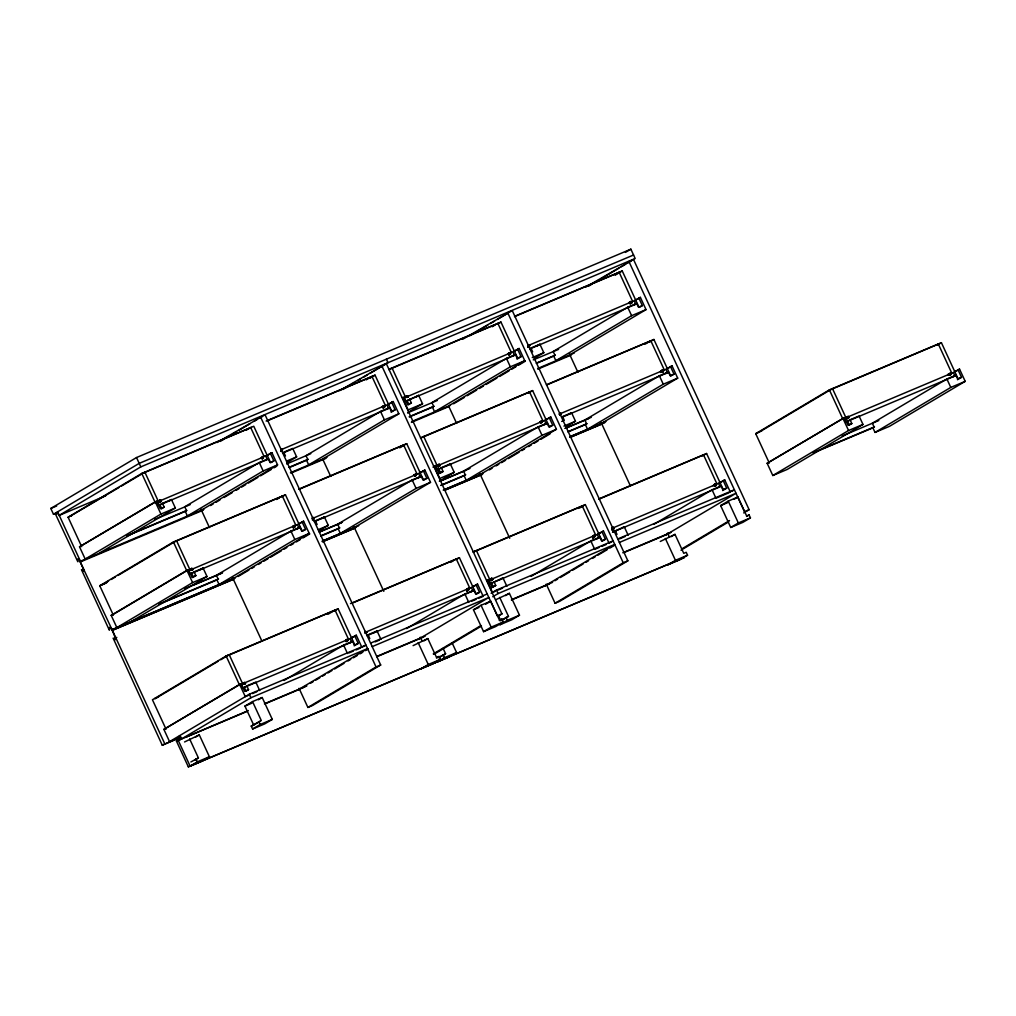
<?xml version="1.0" encoding="UTF-8"?>
<svg xmlns="http://www.w3.org/2000/svg" width="1016" height="1016" viewBox="0 0 1016 1016"><rect width="100%" height="100%" fill="white"/><g stroke="black" fill="none" stroke-linecap="round" stroke-linejoin="round"><path stroke-width="1.5" d="M159.347 502.514C163.627 500.964 158.204 498.361 159.525 502.387M191.91 568.439C188.239 570.598 195.199 570.052 191.681 568.452C190.005 568.973 192.189 571.424 192.786 569.697M159.41 500.863L156.794 501.968L158.407 505.46L267.322 459.562L265.709 456.057C260.845 455.435 262.217 460.858 263.233 457.365C261.417 455.155 260.985 460.629 263.36 457.848M245.491 683.476L244.107 684.301L244.373 682.473L245.478 683.717L243.891 683.793M293.421 526.682C297.015 527.736 292.316 523.177 293.408 527.825M347.612 640.855L346.253 640.918L346.38 639.47L347.713 640.398L346.227 641.668L345.872 640.372L243.434 683.349L244.818 682.523M406.946 397.561C411.112 394.653 403.301 397.192 408.33 396.748M438.379 466.725C437.274 462.077 441.985 466.636 438.379 465.582M510.451 354.114C505.549 355.105 513.448 350.812 508.749 355.244M490.169 579.12L491.198 580.568L492.671 579.298L491.338 578.371L491.401 579.984L492.658 579.539M540.83 423.012C544.995 420.091 537.185 422.643 542.214 422.186M593.103 537.794C592.595 534.441 597.167 535.864 592.899 537.87M280.683 449.504C281.876 447.205 283.731 451.587 280.708 451.345M280.975 451.002L282.346 449.478M413.931 475.069C416.649 478.409 416.408 472.313 414.566 475.196L312.42 518.49C315.404 520.23 312.801 515.645 312.522 519.735M384.632 406.87L383.197 407.924L383.642 405.714L384.581 407.099L383.083 407.124M366.7 632.028C362.877 635.089 369.125 631.469 365.354 631.482C364.261 632.282 366.077 634.06 366.712 632.739M528.041 347.015C527.088 342.189 531.508 347.574 527.863 345.694L630.085 302.476C631 299.453 632.955 304.813 630.263 302.946M466.839 589.115C470.853 591.617 466.801 585.711 467.271 590.817M561.264 414.299L559.88 415.125L560.045 413.182L561.264 414.299L559.714 414.553M714.616 485.496C717.309 487.375 715.353 482.016 714.438 485.026L612.216 528.244C615.785 529.895 611.53 524.929 612.242 529.717M663.308 371.64C661.581 374.587 661.137 368.427 663.296 370.51C663.943 372.796 661.746 371.361 660.883 370.916M848.22 416.471L847.09 417.538L848.703 417.741L848.22 416.471L846.836 417.284L846.849 418.998M949.592 375.247C953.719 372.046 946.048 374.942 950.976 374.421M408.305 396.977L406.718 397.053M542.188 422.427L540.601 422.504M312.407 517.804L313.728 517.589M950.925 374.65L948.385 374.129M57.887 512.432L53.492 514.287L50.8 508.457L136.512 457.543L630.873 249.174L635.178 258.509L140.818 466.877L58.979 515.493L57.366 511.988M53.492 514.287L139.205 463.372L633.565 255.003M55.537 514.236L58.026 512.75L80.391 561.162L79.312 559.956A1.613 0.8 67.1 0 0 77.94 558.902A1.613 0.8 67.1 0 0 77.927 560.769L77.813 561.734L55.537 514.236L58.433 513.016M81.699 546.659L68.085 517.22L141.77 473.456L253.771 426.25L270.624 462.699M71.298 515.582L70.46 516.077L118.847 487.604M142.481 473.291L141.656 473.786L251.397 427.393M72.009 515.43L68.085 517.22M121.552 485.991L143.205 473.139M144.031 472.643L144.856 472.148L158.331 501.307M216.954 442.57L265.074 414.795L380.683 664.997L312.534 705.485L307.899 707.441L299.047 688.302M220.218 441.427L224.295 439.014M227.013 437.388L229.73 435.775M232.448 434.162L236.525 431.736M239.243 430.124L250.114 423.672M254.191 421.246L256.908 419.633M259.639 418.02L262.357 416.408M246.316 430.136L249.022 428.536M249.86 428.041L250.685 427.546L264.16 456.705M339.585 390.652L386.347 363.677L501.955 613.88L497.865 616.318M342.862 389.509L353.898 382.943M357.81 380.632L360.718 378.892M363.245 377.393L367.538 374.84M370.04 373.367L387.998 362.687L386.385 359.194M175.362 507.987L160.934 514.071L85.192 559.067L79.527 546.824L155.283 501.828L156.82 501.167L160.325 508.749L164.186 507.124L162.446 503.339L171.45 499.542L175.362 507.987L99.606 552.996M156.82 501.167L79.527 546.824M158.864 500.736L160.236 499.91M160.464 499.974L159.08 500.786L161.011 500.456M159.296 500.901L160.68 500.075M159.487 501.066L261.633 457.772M159.537 501.231L161.1 500.685M159.766 501.752L161.138 500.926M158.699 502.539L161.125 501.167M158.915 502.59L161.036 501.383M366.243 379.832L370.294 377.419M371.132 376.923L371.958 376.428L385.432 405.6M372.669 376.276L267.284 420.84M369.595 378.371L375.044 375.133L391.897 411.582M159.728 504.939L162.446 503.339M391.211 368.465L392.036 367.97L405.511 397.129M168.745 501.142L171.45 499.542M161.481 508.737L164.186 507.124M80.251 561.988L112.065 629.691L110.973 628.485A1.613 0.8 67.1 0 0 109.614 627.431A1.613 0.8 67.1 0 0 109.588 629.298L109.36 630.237L81.471 569.659L82.233 570.103A1.613 0.8 67.1 0 0 83.604 571.144A1.613 0.8 67.1 0 0 83.617 569.278L80.251 561.988L203.327 510.121M261.303 457.708L262.687 456.882M261.518 457.822L262.903 456.997M261.849 458.191L263.233 457.365M261.938 458.419L263.322 457.606M266.319 455.727L271.92 452.666L277.584 464.909L201.828 509.905M462.775 339.204L512.255 310.604L627.863 560.819L559.714 601.294L555.079 603.25L546.24 584.111M266.51 455.879L271.92 452.666M261.963 458.902L263.347 458.076M470.129 335.636L474.205 333.21M476.923 331.597L487.794 325.133M490.512 323.52L494.589 321.094M497.307 319.481L508.178 313.03M270.37 453.314L273.875 460.896L270.015 462.521L268.262 458.724L259.258 462.534L184.747 506.793L186.499 510.578L185.255 511.315L187.401 515.988L263.157 470.98L277.584 464.909M280.683 449.885L384.289 405.968M280.848 450.075L282.232 449.25M281.026 450.533L282.41 449.72M281.026 450.774L282.41 449.961M280.861 451.193L282.359 450.177M265.557 460.337L268.262 458.724M492.15 326.758L494.856 325.158M498.589 323.202L388.836 369.608M498.234 323.685L500.952 322.059L517.804 358.508M271.17 462.496L273.875 460.896M625.424 252.4L630.873 249.174M203.987 509.067L79.985 561.404M210.515 505.549L213.22 503.936M215.925 502.336L219.989 499.923M224.041 497.51L232.169 492.684M236.22 490.271L238.925 488.671M241.63 487.058L245.694 484.657M248.399 483.045L257.861 477.418M260.566 475.818L271.386 469.379M274.104 467.779L276.809 466.166M287.16 462.509L296.634 456.882L292.722 448.424L283.718 452.222L285.471 456.006M382.257 406.527L383.87 405.74M382.486 406.565L384.086 405.829M382.969 406.87L384.454 406.159M383.184 407.213L384.569 406.387M387.591 404.609L393.192 401.549L398.856 413.791L323.101 458.788M585.406 287.274L633.527 259.486L749.135 509.702L743.687 512.94M383.248 407.454L384.632 406.629M387.782 404.762L393.192 401.549M383.083 408.115L384.467 407.289M588.683 286.131L591.541 284.429M594.119 282.905L598.361 280.378M600.913 278.867L618.82 268.224M621.297 266.751L625.64 264.173M628.091 262.725L631.088 260.934M391.655 402.196L395.148 409.778L391.287 411.404L389.534 407.619L380.53 411.416L306.019 455.676L307.772 459.461L306.527 460.21L308.686 464.871L384.429 419.875L398.856 413.791M405.613 396.634L407.429 395.732M405.816 396.558L407.645 395.783M407.861 395.897L403.974 397.777L405.587 401.282L514.502 355.371L512.889 351.879L508.483 353.517L509.867 352.704M408.191 396.265L406.273 396.608M386.829 409.219L389.534 407.619M406.908 397.32L408.292 396.507M614.782 274.841L617.487 273.228M618.312 272.745L619.138 272.25L632.612 301.409M619.862 272.085L514.464 316.649M615.404 274.993L622.236 270.942L639.077 307.404M406.908 400.761L418.63 395.351L422.542 403.809L407.657 412.648M415.925 396.964L418.63 395.351M391.096 412.191L395.148 409.778M113.36 615.201L99.758 585.749L173.431 541.985L285.445 494.779L302.285 531.228M174.155 541.82L173.317 542.315L283.07 495.922L282.232 496.418M102.845 584.454L103.67 583.959L102.133 584.606L107.315 582.282M105.854 582.663L108.56 581.05M111.265 579.45L115.329 577.037M118.034 575.424L174.866 541.668M175.692 541.172L176.53 540.677L190.005 569.849M408.051 404.914L411.378 402.946L409.626 399.148M508.267 353.466L509.638 352.641M508.699 353.632L510.083 352.819M510.134 354.419L508.94 353.974L510.413 353.187M509.13 354.241L510.502 353.416M513.499 351.536L519.1 348.475L524.764 360.718L449.009 405.727M509.168 354.482L510.54 353.657M515.048 350.888L519.1 348.475M509.143 354.724L510.527 353.898M517.563 349.123L521.056 356.705L517.195 358.343L515.442 354.546L506.438 358.343L431.927 402.603L433.68 406.4L432.435 407.137L434.594 411.798L510.35 366.801L524.764 360.718M527.672 345.554L529.057 344.729M528.028 345.885L529.412 345.059M528.142 346.113L529.526 345.288M528.206 346.354L529.59 345.529M528.206 346.596L529.59 345.77M528.155 346.824L529.539 345.999M512.737 356.159L515.442 354.546M527.888 347.167L529.425 346.189M276.631 499.478L279.337 497.865M281.521 496.57L282.346 496.075L295.821 525.234M282.715 496.392L285.445 494.779M537.197 345.846L539.902 344.233L543.814 352.692L534.352 358.318M517.004 359.118L521.056 356.705M450.24 405.346L411.556 421.577M453.644 403.771L464.464 397.345M467.17 395.732L476.644 390.106M479.349 388.506L483.4 386.093M486.105 384.48L496.926 378.054M499.631 376.453L509.105 370.827M511.81 369.214L515.874 366.801M518.579 365.201L525.336 361.188M629.221 302.387L630.606 301.561M630.822 301.523L629.437 302.349L631.635 301.981M629.666 302.374L631.266 301.65M630.085 302.616L631.469 301.79M631.812 302.692L630.428 303.505L631.749 302.209M634.771 300.418L640.372 297.358L646.036 309.613L570.281 354.609M630.428 303.263L631.812 302.451M634.962 300.571L640.372 297.358M630.111 304.089L631.761 302.92M638.835 298.018L642.341 305.6L638.467 307.226L636.727 303.428L627.71 307.226L553.199 351.485L554.952 355.283L553.707 356.019L555.866 360.693L631.622 315.684L646.036 309.613M207.023 576.529L192.608 582.6L116.853 627.596L111.189 615.353L186.944 570.357L188.493 569.697L191.999 577.279L195.859 575.653L194.107 571.868L203.111 568.071L207.023 576.529L131.267 621.525M114.097 613.893L188.493 569.697M634.009 305.041L636.727 303.428M190.297 569.278L191.681 568.452M190.754 569.316L192.138 568.503M190.957 569.43L192.341 568.617M191.148 569.595L293.306 526.301M191.3 569.798L192.672 568.985M191.389 570.04L192.773 569.214M191.427 570.281L192.811 569.455M399.263 447.561L401.968 445.948M402.793 445.452L403.619 444.957L417.093 474.129M403.504 445.3L404.343 444.805L298.958 489.369M399.898 447.713L406.718 443.662L423.558 480.111M191.402 573.469L194.107 571.868M639.635 307.2L642.341 305.6M421.335 437.642L420.51 438.137L530.25 391.731L529.425 392.227M422.885 436.994L423.71 436.499L437.185 465.658M200.406 569.671L203.111 568.071M192.545 577.621L195.859 575.653M181.077 737.26L162.255 745.198L113.144 638.188L113.906 638.632A1.613 0.8 67.1 0 0 115.265 639.686A1.613 0.8 67.1 0 0 115.291 637.807L112.332 630.276L233.959 579.006M292.976 526.237L294.348 525.412M294.564 525.526L293.18 526.351L294.894 525.894M293.37 526.517L297.37 524.586L298.983 528.091L190.068 573.989L188.455 570.497L191.084 569.392M297.98 524.256L303.581 521.195L309.245 533.438L233.489 578.434M293.611 526.948L294.996 526.136M299.529 523.596L303.581 521.195M293.649 527.19L295.034 526.377M293.548 527.647L295.008 526.618M293.243 527.964L294.792 527.012M312.153 518.262L313.538 517.449M302.044 521.843L305.549 529.425L301.689 531.05L299.936 527.266L290.919 531.063L216.408 575.323L218.161 579.107L216.916 579.857L219.075 584.518L294.831 539.521L309.245 533.438M312.509 518.605L313.893 517.779M312.636 518.82L314.007 518.008M312.687 519.062L314.071 518.249M312.699 519.303L314.071 518.49M297.218 528.866L299.936 527.266M312.369 519.887L314.02 518.719M528.701 392.392L529.539 391.897L543.014 421.056M528.536 393.027L532.625 390.589L549.466 427.038M321.678 518.566L324.396 516.954L328.295 525.412L318.834 531.038M302.844 531.025L305.549 529.425M238.125 576.491L248.945 570.052M251.651 568.452L254.356 566.839M258.42 564.426L261.125 562.826M263.83 561.213L267.881 558.813M270.586 557.2L281.419 550.774M284.124 549.161L286.829 547.56M290.881 545.148L293.586 543.535M296.291 541.934L300.355 539.521M303.06 537.909L309.816 533.895M413.702 475.094L415.303 474.243M414.147 475.094L415.531 474.269M414.376 475.183L415.76 474.358M414.566 475.323L418.643 473.469L420.256 476.974L314.249 521.653M416.115 474.701L414.909 475.983L416.293 475.158M414.845 475.742L416.23 474.916M419.252 473.139L424.866 470.078L430.517 482.321L354.762 527.329M419.443 473.291L424.866 470.078M432.968 467.119L435.674 465.519L439.179 473.1L443.04 471.475L441.287 467.678L450.304 463.88L454.203 472.338L439.331 481.178M423.316 470.725L426.822 478.307L422.961 479.933L421.208 476.148L412.191 479.946L337.68 524.205L339.433 528.003L338.188 528.739L340.347 533.4L416.103 488.404L430.517 482.321M437.096 465.29L439.09 464.261M437.477 465.087L439.318 464.312M437.934 465.137L439.534 464.426M439.865 464.795L438.15 465.252M418.49 477.761L421.208 476.148M438.569 465.849L439.953 465.036M438.582 466.331L439.991 465.277M438.506 466.547L439.89 465.734M438.201 466.865L439.763 465.912M645.084 344.17L649.148 341.77M649.973 341.274L650.812 340.779L664.286 369.938M650.697 341.109L651.523 340.614L547.586 384.569M649.808 341.909L653.898 339.471L670.738 375.933M438.582 469.29L441.287 467.678M447.586 465.493L450.304 463.88M424.116 479.92L426.822 478.307M440.334 473.075L443.04 471.475M539.699 422.008L541.084 421.183M541.312 421.183L539.928 421.996L542.074 421.716M540.156 422.046L541.541 421.234M540.372 422.161L541.744 421.348M540.55 422.326L544.551 420.408L546.163 423.901L437.261 469.811L435.635 466.306L438.264 465.201M540.791 422.77L542.176 421.945M545.16 420.065L550.774 417.005L556.425 429.26L480.67 474.256M545.363 420.218L550.774 417.005M559.118 413.995L560.502 413.169M549.224 417.652L552.729 425.234L548.869 426.872L547.116 423.075L538.099 426.872L463.588 471.132L465.341 474.929L464.096 475.666L466.255 480.339L542.011 435.331L556.425 429.26M560.718 413.258L559.333 414.084L661.746 371.005M559.537 414.223L560.984 413.487M559.816 414.642L561.2 413.817M559.88 414.884L561.251 414.058M544.398 424.688L547.116 423.075M568.858 414.376L571.576 412.763L575.475 421.221L566.014 426.847M550.024 426.847L552.729 425.234M482.829 473.418L444.259 489.75M489.369 469.887L492.074 468.287M496.125 465.874L498.831 464.261M501.536 462.661L505.6 460.248M508.305 458.635L519.125 452.209M521.83 450.609L524.535 448.996M528.599 446.583L531.305 444.983M534.01 443.37L538.061 440.957M540.766 439.356L550.24 433.73M660.692 371.018L662.267 370.091M661.111 370.878L662.711 370.091M661.556 370.992L662.94 370.18M660.375 371.831L663.13 370.319M661.822 371.221L663.296 370.51M660.705 372.478L663.41 370.738M666.445 368.948L672.046 365.887L677.697 378.142L601.955 423.139M662.089 371.793L663.473 370.98M667.982 368.3L672.046 365.887M662.038 372.262L663.486 371.221M670.497 366.547L674.002 374.129L670.141 375.755L668.388 371.958L659.371 375.755L584.86 420.027L586.613 423.812L585.368 424.548L587.527 429.222L663.283 384.213L677.697 378.142M665.683 373.57L668.388 371.958M671.297 375.73L674.002 374.129M354.965 645.249L338.125 608.8L226.124 656.006L152.438 699.77L166.053 729.221M155.537 698.475L156.362 697.979L154.813 698.627L158.547 696.913M157.188 697.484L218.084 661.314M220.79 659.714L227.559 655.688M327.965 614.299L333.375 611.086M334.035 611.226L338.125 608.8M363.258 646.671L365.938 645.084L249.301 694.245L169.545 741.629L163.881 729.374L239.636 684.378L241.173 683.73L244.678 691.312L248.539 689.673L246.786 685.889L255.803 682.092L259.715 690.55M241.173 683.73L163.881 729.374M243.205 683.285L244.589 682.473M243.649 683.451L245.034 682.638M245.364 683.006L243.84 683.616M244.069 684.06L245.453 683.235M450.596 562.381L453.301 560.769M455.486 559.473L456.311 558.99L469.786 588.15M457.022 558.825L353.085 602.78M456.667 559.308L459.397 557.682L476.25 594.131M244.081 687.502L246.786 685.889M245.834 691.286L248.539 689.673M162.255 745.198L180.67 737.006M345.656 640.258L347.04 639.432M188.328 766.826L684.352 557.479L188.328 766.826L176.479 741.159L248.336 710.59M345.872 640.372L347.256 639.547M346.05 640.537L350.05 638.607L351.676 642.112L242.761 688.023L241.148 684.517L243.764 683.412M346.202 640.74L347.586 639.928M346.291 640.982L347.675 640.156M350.672 638.277L356.273 635.216L361.937 647.459M297.751 690.055L367.563 648.576L250.914 697.738L181.115 739.216L179.489 735.711M346.329 641.223L347.713 640.398M352.209 637.629L356.273 635.216M346.316 641.452L347.688 640.639M283.997 680.491L343.599 645.084L352.615 641.287L354.368 645.071L358.229 643.445L354.724 635.864M365.036 632.435L468.643 588.531M365.201 632.625L366.585 631.8M365.379 633.082L366.763 632.269M365.379 633.336L366.763 632.511M349.91 642.899L352.615 641.287M184.569 741.959L199.301 734.885L209.41 756.755L201.803 761.263L189.7 766.369L197.307 761.848L209.41 756.755M251.244 726.084L253.695 725.056L244.932 706.107L252.54 701.586L262.191 697.522L272.301 719.392L264.693 723.9L252.603 729.005L251.244 726.084L261.303 720.547L252.54 701.586M577.85 508.508L580.555 506.908M579.857 507.86L585.305 504.609L602.158 541.071M195.504 737.133L199.301 734.885M258.394 699.77L262.191 697.522M374.371 632.587L377.076 630.974L380.987 639.432M354.178 645.859L358.229 643.445M466.611 589.09L468.224 588.289M467.055 589.204L468.44 588.378M467.322 589.42L468.808 588.721M467.538 589.763L468.922 588.937M471.945 587.159L477.545 584.098L483.21 596.341L478.879 598.17M302.387 688.099L306.413 685.698M310.439 683.311L313.119 681.711M315.811 680.123L319.837 677.723M322.517 676.135L325.209 674.535M327.889 672.948L331.915 670.547M334.607 668.96L344.005 663.372M348.031 660.984L350.71 659.384M353.403 657.797L357.429 655.396M360.108 653.809L362.788 652.208M365.481 650.608L368.16 649.021M467.601 590.004L468.986 589.178M473.481 586.511L477.545 584.098M466.636 590.931L468.986 589.42M466.865 590.956L468.922 589.648M406.629 628.574L464.884 593.966L473.888 590.169L475.64 593.954L479.501 592.328L475.996 584.746M489.966 579.183L491.769 578.282M490.614 579.158L491.998 578.333M490.83 579.272L492.214 578.447M491.16 579.641L492.544 578.828M471.183 591.782L473.888 590.169M490.017 580.796L492.646 579.057M491.3 580.123L492.671 579.298M491.058 580.758L492.442 579.933M702.488 455.93L706.577 453.504L723.43 489.953M190.881 761.949L198.399 757.911L189.649 738.95M491.261 583.311L502.984 577.901L506.895 586.359M194.602 760.159L198.399 757.911M253.695 725.056L260.033 721.297M500.278 579.514L502.984 577.901M476.796 593.941L479.501 592.328M252.603 729.005L260.198 724.484L272.301 719.392M493.014 587.108L495.732 585.495L493.979 581.698M769.315 463.105L755.713 433.667L829.386 389.89L941.4 342.684L958.24 379.133M758.088 432.524L761.822 430.797M830.11 389.738L829.272 390.233L939.025 343.827M759.625 431.864L755.713 433.667M760.463 431.381L830.821 389.572M831.647 389.09L832.485 388.595L845.96 417.754M491.109 593.242L496.481 590.055L613.118 540.893L609.092 543.293L603.453 531.025L597.852 534.086M419.024 638.937L488.836 597.459L372.186 646.62M592.607 536.016L594.22 535.254M593.052 536.194L594.436 535.369M593.242 536.346L597.243 534.429L598.856 537.921M593.382 536.562L594.766 535.737M593.992 535.203L593.433 536.727L594.855 535.965M492.735 596.748L498.107 593.56L614.744 544.398L544.932 585.864M593.509 537.032L594.893 536.219M598.043 534.238L603.453 531.025M593.496 537.274L594.881 536.448M592.671 537.883L594.792 536.664M307.899 707.441L376.047 666.953L380.683 664.997M413.093 645.643L427.812 638.569L436.575 657.517L439.014 656.488L440.373 659.409L432.765 663.918L420.662 669.023L428.269 664.502L440.373 659.409M473.456 609.79L481.051 605.269L490.715 601.205L499.466 620.154L501.917 619.125L503.263 622.046L495.656 626.555L483.565 631.66L473.456 609.79L478.968 607.466M611.797 528.015L613.181 527.19M612.026 528.104L613.41 527.279M531.178 576.313L590.791 540.893L599.796 537.096L601.548 540.893L605.409 539.267L601.904 531.685M612.381 528.434L613.766 527.621M612.496 528.663L613.88 527.837M424.015 640.829L427.812 638.569M485.648 604.215L490.715 601.205M612.559 528.904L613.943 528.079M612.559 529.145L613.943 528.32M611.822 529.857L613.893 528.549M597.091 538.709L599.796 537.096M612.038 529.819L613.778 528.752M495.922 599.656L509.384 593.331L519.481 615.201L511.886 619.722L499.783 624.827L507.378 620.306L519.481 615.201M505.574 595.592L509.384 593.331M628.167 535.241L624.256 526.796L612.534 532.193L720.128 486.816L718.515 483.311L713.791 484.899L715.175 484.086M621.551 528.396L624.256 526.796M602.704 540.868L605.409 539.267M937.476 344.475L938.301 343.992L951.776 373.151M937.298 345.123L941.4 342.684M713.575 484.937L714.959 484.111M714.019 484.937L715.62 484.2M713.054 485.851L715.988 484.53M716.166 485.242L714.781 486.067L716.102 484.759M719.125 482.981L724.726 479.92L730.39 492.163M554.939 580.72L557.619 579.133M560.311 577.533L569.697 571.945M572.389 570.357L583.133 563.969M585.813 562.381L588.493 560.781M592.519 558.394L595.211 556.793M597.891 555.206L607.289 549.618M609.981 548.03L614.007 545.63M714.781 485.826L716.166 485M719.315 483.133L724.726 479.92M714.731 486.283L716.115 485.47M433.26 653.898L480.962 625.551M433.807 654.368L481.508 626.034M653.809 524.383L712.064 489.788L721.068 485.991L722.82 489.775L726.681 488.15L723.189 480.568M436.486 658L439.014 656.488M499.377 620.636L501.917 619.125M438.074 657.758L445.58 653.72L443.078 648.31M500.964 620.395L508.483 616.356L499.72 597.408M440.512 656.73L445.58 653.72M502.145 620.128L508.483 616.356M483.565 631.66L491.16 627.139L503.263 622.046M767.143 463.258L844.448 417.614L847.954 425.196L851.814 423.57L850.062 419.773L859.066 415.976L862.978 424.434L787.222 469.43L772.808 475.513L767.143 463.258L844.448 417.614M722.63 490.563L726.681 488.15M846.607 417.195L847.992 416.382M848.411 416.611L847.027 417.436L848.576 416.801M435.508 662.648L437.172 661.657M847.306 417.855L848.69 417.03M847.369 418.084L848.754 417.271M456.59 652.564L444.487 657.67L436.88 662.191L448.983 657.085L456.59 652.564L452.171 643.001M847.369 418.338L848.754 417.512M846.633 419.036L848.703 417.741M846.747 421.742L850.062 419.773M731.711 491.376L734.403 489.775L617.753 538.937M849.097 425.171L851.814 423.57M666.204 534.746L736.016 493.281L619.379 542.442M555.079 603.25L623.227 562.762L627.863 560.819M660.273 541.465L674.992 534.378L683.755 553.339L686.206 552.31L687.553 555.219L679.945 559.74L667.842 564.845L675.45 560.324L687.553 555.219M720.636 505.6L728.243 501.091L737.895 497.015L746.658 515.976L749.097 514.947L750.443 517.855L742.848 522.376L730.745 527.469L720.636 505.6L727.532 502.691M772.808 475.513L848.563 430.505L862.978 424.434M671.195 536.639L674.992 534.378M734.098 499.275L737.895 497.015M948.195 374.218L949.985 373.266M948.83 374.117L950.214 373.291M949.058 374.205L950.443 373.38M949.249 374.345L953.326 372.504L954.938 375.996L846.023 421.907M949.414 374.536L950.798 373.723M949.528 374.764L950.913 373.939M953.935 372.161L959.536 369.1L965.2 381.343L889.445 426.352L875.03 432.422L872.871 427.761L874.116 427.025L872.363 423.228L946.874 378.968L955.891 375.171L957.631 378.968L961.504 377.33L957.999 369.748M949.592 375.006L950.976 374.18M955.485 371.513L959.536 369.1M953.173 376.784L955.891 375.171M957.44 379.743L961.504 377.33M875.03 432.422L950.785 387.426L965.2 381.343M681.8 548.894L729.513 520.56M680.987 550.189L728.688 521.843M746.57 516.445L749.097 514.947M730.745 527.469L738.34 522.961L750.443 517.855M282.08 450.533L280.861 450.215M50.8 508.457L56.655 505.993M266.129 421.03L375.044 375.133M388.95 369.265L500.952 322.059M514.769 316.243L622.236 270.942M58.979 515.493L105.791 495.757M384.353 406.044L386.982 404.94L388.595 408.445L282.588 453.123M508.813 353.593L405.219 397.497M628.701 303.301L634.162 300.761L635.775 304.254L529.768 348.945M539.902 344.233L530.898 348.031L532.651 351.828M411.378 402.946L407.518 404.571L404.012 396.989L402.463 397.637L408.127 409.88L422.542 403.809M286.537 461.137L296.634 456.882M532.282 357.556L543.814 352.692M154.635 519.481L190.119 504.673M286.652 463.982L310.769 453.669M407.632 412.852L437.299 400.482M533.26 359.893L558.571 349.377M127.343 535.508L186.893 510.413M289.281 467.258L308.166 459.296M409.385 416.636L434.073 406.235M536.461 363.08L555.346 355.117M127.064 535.915L185.484 511.289M289.23 467.563L306.756 460.185M409.296 416.954L432.664 407.111M536.41 363.385L553.936 355.994M290.449 472.694L327.063 457.2M537.629 368.516L574.243 353.009M291.135 473.037L325.882 458.394M411.416 422.415L449.478 406.298M537.896 369.1L571.208 355.067M299.25 488.95L406.718 443.662M420.624 437.794L532.625 390.589M546.43 384.772L653.898 339.471M99.758 585.749L105.74 583.222M435.674 465.519L434.124 466.166L439.788 478.422L454.203 472.338M540.487 422.123L436.88 466.026M663.207 370.395L665.823 369.291L667.448 372.783L562.889 416.865M324.396 516.954L315.379 520.751L317.132 524.535M571.576 412.763L562.559 416.56L564.312 420.357L561.734 421.437M438.493 473.824L440.55 472.948L438.798 469.163M111.189 615.353L112.738 614.705M318.211 529.666L328.295 525.412M563.943 426.085L575.475 421.221M184.849 588.62L222.606 572.707M319.202 532.003L342.43 522.199M440.754 480.771L470.027 468.427M564.921 428.422L591.299 417.309M192.697 585.457L221.78 573.202M319.773 531.901L341.516 522.732M439.877 481.279L466.065 470.243M565.506 428.32L588.785 418.516M160.464 603.428L218.554 578.942M320.942 535.788L339.827 527.837M441.046 485.165L465.734 474.764M568.135 431.61L587.007 423.647M158.725 604.444L217.145 579.831M320.891 536.105L338.417 528.714M440.969 485.496L464.325 475.64M568.071 431.914L585.597 424.523M112.065 629.691L235.141 577.812L111.646 629.933M322.529 540.982L358.724 525.729M443.23 490.106L482.321 473.634M569.709 436.804L605.917 421.538M322.11 541.223L355.422 527.19M570.751 436.435L604.05 422.402M322.796 541.566L354.66 528.142M444.945 490.08L482.587 474.218M569.976 437.388L604.736 422.732M111.912 630.517L233.54 579.26M322.389 541.807L355.689 527.774M444.525 490.334L482.168 474.459M571.017 437.02L601.421 424.205M113.906 638.632L116.802 637.413M350.482 603.593L459.397 557.682M473.304 551.828L585.305 504.609M599.123 498.793L706.577 453.504M598.818 499.212L704.202 454.647L702.666 455.295L703.491 454.8L716.966 483.959M847.027 417.297L844.41 418.401L845.49 420.738M848.474 416.687L949.249 374.218M947.865 375.031L949.312 374.421M468.706 588.607L471.335 587.502L472.948 590.995L366.941 635.673M490.944 579.222L488.328 580.339L489.941 583.832L597.408 538.543M593.166 536.143L489.572 580.047M377.076 630.974L368.071 634.771L369.811 638.569M842.264 435.915L878.802 420.522M495.732 585.495L491.858 587.121L488.366 579.539L486.816 580.187L492.481 592.442L495.364 591.223M491.173 587.845L493.243 586.969L491.49 583.184M814.972 451.955L874.509 426.86M813.219 452.971L873.1 427.736M370.573 643.128L487.21 593.966M249.619 694.804L245.288 696.62L239.636 684.378M252.501 693.585L256.832 691.756M348.958 652.932L353.276 651.104M356.159 649.897L360.49 648.068M375.221 641.858L379.54 640.042M471.665 601.205L475.996 599.389M498.246 590.004L502.564 588.188M599.021 547.535L594.69 549.351L590.791 540.893M601.904 546.316L606.235 544.5M619.519 538.899L625.285 536.461M728.942 492.773L715.962 498.246L712.064 489.788M244.932 706.107L251.841 703.199M264.427 703.809L306.845 685.927M377.05 656.336L425.31 635.991M511.607 599.618L552.564 582.359M622.77 552.768L671.03 532.422M176.479 741.159L180.861 739.318M185.484 737.362L246.723 711.556M265.671 703.567L300.8 688.759M376.745 656.755L423.659 636.981M511.391 599.999L549.44 583.959M625.386 551.955L669.379 533.413M501.955 613.88L497.319 615.836L381.711 365.633M749.135 509.702L744.499 511.658L628.891 261.442M160.731 501.688L159.677 501.447M594.487 536.981L593.433 536.727M946.874 378.968L950.785 387.426M847.573 421.246L849.325 425.044M842.899 418.262L848.563 430.505M829.386 389.89L843.001 419.341M728.243 501.091L738.34 522.961M627.71 307.226L631.622 315.684M659.371 375.755L663.283 384.213M667.512 532.994L669.404 537.096M665.34 538.455L675.45 560.324M569.278 353.593L577.913 372.262M601.129 422.529L630.326 485.712M615.251 530.593L617.004 534.378M507.619 312.56L623.227 562.762M497.865 323.367L511.34 352.527M595.693 535.076L582.219 505.917L581.393 506.413L582.93 505.752L473.189 552.158L474.015 551.663L476.39 550.52L489.864 579.679M506.438 358.343L510.35 366.801M538.099 426.872L542.011 435.331M448.678 406.146L456.641 423.38M479.857 473.634L509.727 538.264M496.481 590.055L498.107 593.56M407.137 400.634L408.889 404.419M506.031 617.385L507.378 620.306M498.373 615.455L500.875 620.878M481.051 605.269L491.16 627.139M380.53 411.416L384.429 419.875M412.191 479.946L416.103 488.404M464.884 593.966L468.782 602.425M443.141 654.748L444.487 657.67M420.332 637.184L422.224 641.287M418.16 642.633L428.269 664.502M322.771 459.207L330.733 476.44M353.949 526.707L383.807 591.325M260.439 416.738L376.047 666.953M348.513 639.267L335.039 610.095L334.213 610.591L335.75 609.943L226.009 656.336L226.835 655.853L229.21 654.71L242.684 683.87M259.258 462.534L263.157 470.98M290.919 531.063L294.831 539.521M343.599 645.084L347.51 653.542M200.825 508.889L209.448 527.558M232.677 577.825L261.874 641.007M249.301 694.245L250.914 697.738M159.957 504.812L161.709 508.597M191.618 573.341L193.37 577.139M244.297 687.362L246.05 691.159M258.851 721.576L260.198 724.484M136.512 457.543L140.818 466.877M155.283 501.828L160.934 514.071M186.944 570.357L192.608 582.6M141.77 473.456L155.372 502.895M173.431 541.985L187.046 571.424M226.124 656.006L239.725 685.444M195.961 758.939L197.307 761.848M178.13 740.181L189.992 765.835M112.332 630.276L164.744 743.712"/></g></svg>
